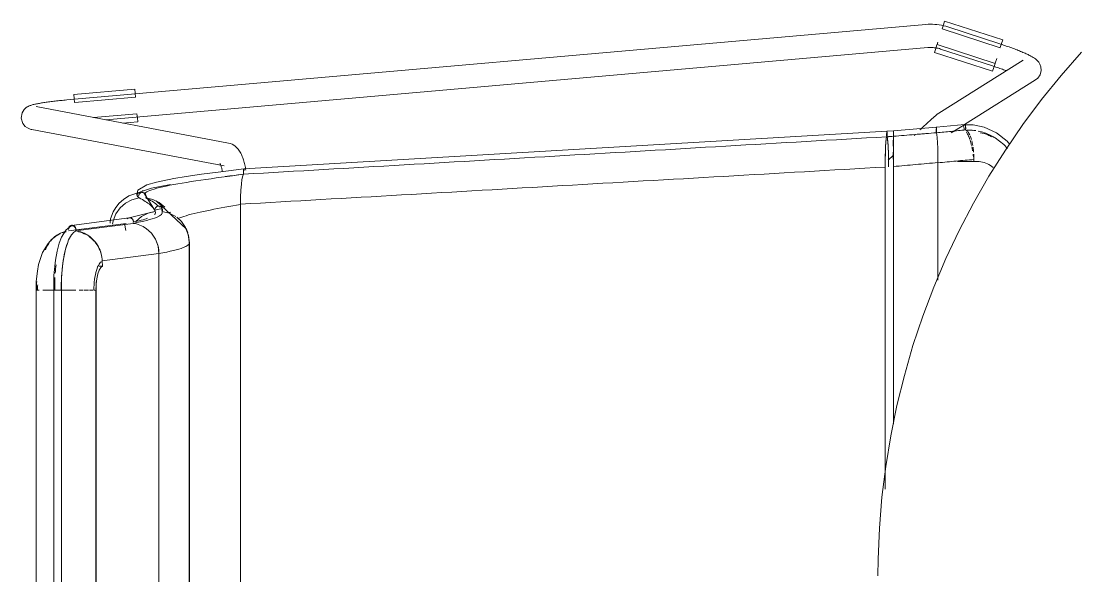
# Model space of a CAD drawing. Header units: millimetres. Extents: x 155927 to 317870, y -36033 to 97293.
# Drawn here: x 223967 to 224512, y 31108 to 31394 of the extents above; entities that cross this region are included whole.
import ezdxf

# ---------------------------------------------------------------- set-up
doc = ezdxf.new("R2010")
doc.units = ezdxf.units.MM
doc.header["$MEASUREMENT"] = 0
doc.layers.add('I-FURN', color=8, linetype='CONTINUOUS', lineweight=9)

msp = doc.modelspace()

# ---------------------------------------------------------------- linework, layer by layer
at = {"layer": 'I-FURN'}
for p, q in [((224443.42, 31391.9), (224444.05, 31393.86)), ((224444.05, 31393.86), (224474.05, 31384.17)), ((224434.36, 31392.14), (223991.04, 31353.19)), ((224434.41, 31392.15), (224434.36, 31392.14)), ((224435.55, 31392.22), (224434.41, 31392.15)), ((224436.69, 31392.25), (224435.55, 31392.22)), ((224437.83, 31392.24), (224436.69, 31392.25)), ((224438.97, 31392.18), (224437.83, 31392.24)), ((224440.11, 31392.07), (224438.97, 31392.18)), ((224441.24, 31391.92), (224440.11, 31392.07)), ((224442.37, 31391.72), (224441.24, 31391.92)), ((224443.48, 31391.48), (224442.37, 31391.72)), ((224442.74, 31389.81), (224472.75, 31380.13)), ((224442.78, 31389.93), (224443.42, 31391.9)), ((224444.59, 31391.19), (224443.48, 31391.48)), ((224445.68, 31390.86), (224444.59, 31391.19)), ((224472.5, 31382.14), (224445.68, 31390.86)), ((224470.14, 31372.06), (224440.14, 31381.74)), ((224440.17, 31381.84), (224440.54, 31383.01)), ((224472.95, 31382), (224472.5, 31382.14)), ((224473.42, 31382.22), (224472.79, 31380.24)), ((224473.69, 31381.75), (224472.95, 31382)), ((224474.05, 31384.17), (224473.42, 31382.22)), ((224474.43, 31381.51), (224473.69, 31381.75)), ((224011.07, 31342.91), (224435.41, 31380.19)), ((224435.41, 31380.19), (224436.08, 31380.24)), ((224436.08, 31380.24), (224436.74, 31380.25)), ((224436.74, 31380.25), (224437.4, 31380.25)), ((224437.4, 31380.25), (224438.06, 31380.21)), ((224438.06, 31380.21), (224438.72, 31380.15)), ((224438.72, 31380.15), (224439.38, 31380.06)), ((224438.83, 31377.7), (224439.46, 31379.65)), ((224438.83, 31377.7), (224468.84, 31368.01)), ((224439.38, 31380.06), (224440.03, 31379.95)), ((224439.46, 31379.65), (224440.1, 31381.63)), ((224440.03, 31379.95), (224440.68, 31379.81)), ((224440.68, 31379.81), (224441.32, 31379.64)), ((224441.32, 31379.64), (224441.95, 31379.45)), ((224441.95, 31379.45), (224441.97, 31379.45)), ((224441.97, 31379.45), (224468.79, 31370.73)), ((224475.16, 31381.26), (224474.43, 31381.51)), ((224475.89, 31381.01), (224475.16, 31381.26)), ((224476.61, 31380.75), (224475.89, 31381.01)), ((224477.33, 31380.5), (224476.61, 31380.75)), ((224478.04, 31380.25), (224477.33, 31380.5)), ((224478.74, 31379.99), (224478.04, 31380.25)), ((224479.42, 31379.74), (224478.74, 31379.99)), ((224480.1, 31379.48), (224479.42, 31379.74)), ((224480.77, 31379.23), (224480.1, 31379.48)), ((224481.42, 31378.97), (224480.77, 31379.23)), ((224482.06, 31378.72), (224481.42, 31378.97)), ((224482.69, 31378.47), (224482.06, 31378.72)), ((224483.3, 31378.22), (224482.69, 31378.47)), ((224483.89, 31377.97), (224483.3, 31378.22)), ((224484.47, 31377.73), (224483.89, 31377.97)), ((224485.03, 31377.49), (224484.47, 31377.73)), ((224485.58, 31377.25), (224485.03, 31377.49)), ((224486.11, 31377.01), (224485.58, 31377.25)), ((224486.61, 31376.77), (224486.11, 31377.01)), ((224487.11, 31376.54), (224486.61, 31376.77)), ((224487.58, 31376.31), (224487.11, 31376.54)), ((224488.04, 31376.08), (224487.58, 31376.31)), ((224514.69, 31377.78), (224504.12, 31365.77)), ((224484.65, 31373.66), (224441.07, 31346.35)), ((224470.11, 31371.94), (224469.47, 31369.97)), ((224470.18, 31372.15), (224470.98, 31374.63)), ((224488.48, 31375.85), (224488.04, 31376.08)), ((224488.9, 31375.62), (224488.48, 31375.85)), ((224489.31, 31375.39), (224488.9, 31375.62)), ((224489.71, 31375.16), (224489.31, 31375.39)), ((224490.1, 31374.91), (224489.71, 31375.16)), ((224490.49, 31374.66), (224490.1, 31374.91)), ((224490.88, 31374.38), (224490.49, 31374.66)), ((224491.28, 31374.07), (224490.88, 31374.38)), ((224491.71, 31373.7), (224491.28, 31374.07)), ((224492.18, 31373.24), (224491.71, 31373.7)), ((224492.69, 31372.61), (224492.18, 31373.24)), ((224493.26, 31371.69), (224492.69, 31372.61)), ((224493.78, 31370.31), (224493.26, 31371.69)), ((224469.12, 31370.62), (224468.79, 31370.73)), ((224469.47, 31369.97), (224468.84, 31368.01)), ((224469.81, 31370.4), (224469.12, 31370.62)), ((224470.5, 31370.17), (224469.81, 31370.4)), ((224471.19, 31369.93), (224470.5, 31370.17)), ((224471.86, 31369.7), (224471.19, 31369.93)), ((224472.54, 31369.47), (224471.86, 31369.7)), ((224473.2, 31369.23), (224472.54, 31369.47)), ((224473.86, 31368.99), (224473.2, 31369.23)), ((224474.51, 31368.76), (224473.86, 31368.99)), ((224475.14, 31368.52), (224474.51, 31368.76)), ((224475.77, 31368.29), (224475.14, 31368.52)), ((224492.15, 31364.38), (224493.37, 31366.11)), ((224493.37, 31366.11), (224493.96, 31368.34)), ((224493.96, 31368.34), (224493.78, 31370.31)), ((224504.12, 31365.77), (224494.04, 31353.34)), ((224454.26, 31340.45), (224491.02, 31363.49)), ((224492.15, 31364.38), (224491.02, 31363.49)), ((223994.65, 31356.01), (224026.06, 31358.77)), ((223994.83, 31353.97), (223994.65, 31356.01)), ((223995.02, 31351.78), (224026.43, 31354.54)), ((224026.06, 31358.77), (224026.24, 31356.73)), ((224026.24, 31356.73), (224026.42, 31354.66)), ((223968.89, 31348.23), (223969.8, 31349.08)), ((223969.8, 31349.08), (223970.5, 31349.56)), ((223970.5, 31349.56), (223971.06, 31349.86)), ((223971.06, 31349.86), (223971.54, 31350.08)), ((223971.54, 31350.08), (223971.97, 31350.25)), ((223971.97, 31350.25), (223972.37, 31350.39)), ((223972.37, 31350.39), (223972.77, 31350.52)), ((223972.77, 31350.52), (223973.16, 31350.63)), ((223973.16, 31350.63), (223973.56, 31350.74)), ((223973.56, 31350.74), (223973.98, 31350.84)), ((223973.98, 31350.84), (223974.4, 31350.94)), ((223974.4, 31350.94), (223974.85, 31351.04)), ((223974.85, 31351.04), (223975.31, 31351.14)), ((224074.48, 31330.9), (223975.19, 31349.72)), ((223975.31, 31351.14), (223975.78, 31351.23)), ((223975.78, 31351.23), (223976.28, 31351.33)), ((223976.28, 31351.33), (223976.8, 31351.42)), ((223976.8, 31351.42), (223977.33, 31351.52)), ((223977.33, 31351.52), (223977.88, 31351.61)), ((223977.88, 31351.61), (223978.45, 31351.7)), ((223978.45, 31351.7), (223979.03, 31351.79)), ((223979.03, 31351.79), (223979.64, 31351.88)), ((223979.64, 31351.88), (223980.26, 31351.98)), ((223980.26, 31351.98), (223980.89, 31352.06)), ((223980.89, 31352.06), (223981.54, 31352.15)), ((223981.54, 31352.15), (223982.2, 31352.24)), ((223982.2, 31352.24), (223982.88, 31352.33)), ((223982.88, 31352.33), (223983.57, 31352.41)), ((223983.57, 31352.41), (223984.27, 31352.5)), ((223984.27, 31352.5), (223984.97, 31352.58)), ((223984.97, 31352.58), (223985.69, 31352.66)), ((223985.69, 31352.66), (223986.42, 31352.74)), ((223986.42, 31352.74), (223987.15, 31352.82)), ((223987.15, 31352.82), (223987.89, 31352.9)), ((223987.89, 31352.9), (223988.63, 31352.97)), ((223988.63, 31352.97), (223989.38, 31353.04)), ((223989.38, 31353.04), (223990.13, 31353.11)), ((223990.13, 31353.11), (223990.89, 31353.18)), ((223990.89, 31353.18), (223991.04, 31353.19)), ((223995.01, 31351.9), (223994.83, 31353.97)), ((224494.04, 31353.34), (224484.47, 31340.53)), ((223967.37, 31343.81), (223967.85, 31346.57)), ((223968.2, 31341.06), (223967.37, 31343.81)), ((223967.85, 31346.57), (223968.89, 31348.23)), ((224027.17, 31346.09), (224004.7, 31344.11)), ((224027.19, 31345.97), (224027.37, 31343.9)), ((224027.37, 31343.9), (224027.55, 31341.86)), ((224437.94, 31343.82), (224437.62, 31343.53)), ((224438.25, 31344.09), (224437.94, 31343.82)), ((224438.54, 31344.35), (224438.25, 31344.09)), ((224438.82, 31344.59), (224438.54, 31344.35)), ((224439.09, 31344.82), (224438.82, 31344.59)), ((224439.34, 31345.03), (224439.09, 31344.82)), ((224439.58, 31345.23), (224439.34, 31345.03)), ((224439.81, 31345.42), (224439.58, 31345.23)), ((224440.04, 31345.6), (224439.81, 31345.42)), ((224440.26, 31345.78), (224440.04, 31345.6)), ((224440.49, 31345.95), (224440.26, 31345.78)), ((224440.74, 31346.14), (224440.49, 31345.95)), ((224441.07, 31346.35), (224440.74, 31346.14)), ((223968.2, 31341.06), (223969.52, 31339.48)), ((223969.52, 31339.48), (223970.61, 31338.74)), ((223970.61, 31338.74), (223971.41, 31338.36)), ((223971.41, 31338.36), (223972.03, 31338.15)), ((224019.65, 31341.16), (224027.55, 31341.86)), ((224417.6, 31337.27), (224439.8, 31339.1)), ((224431.81, 31338.18), (224431.33, 31337.73)), ((224432.29, 31338.63), (224431.81, 31338.18)), ((224432.76, 31339.07), (224432.29, 31338.63)), ((224433.22, 31339.5), (224432.76, 31339.07)), ((224433.68, 31339.93), (224433.22, 31339.5)), ((224434.12, 31340.34), (224433.68, 31339.93)), ((224434.56, 31340.74), (224434.12, 31340.34)), ((224434.98, 31341.13), (224434.56, 31340.74)), ((224435.4, 31341.51), (224434.98, 31341.13)), ((224435.8, 31341.88), (224435.4, 31341.51)), ((224436.19, 31342.24), (224435.8, 31341.88)), ((224436.56, 31342.58), (224436.19, 31342.24)), ((224436.93, 31342.91), (224436.56, 31342.58)), ((224437.28, 31343.23), (224436.93, 31342.91)), ((224437.62, 31343.53), (224437.28, 31343.23)), ((224439.71, 31338.18), (224439.7, 31337.72)), ((224439.7, 31337.72), (224439.71, 31338.17)), ((224439.75, 31338.85), (224439.73, 31338.56)), ((224439.73, 31338.55), (224439.75, 31338.85)), ((224439.77, 31339.04), (224439.75, 31338.85)), ((224439.75, 31338.85), (224439.77, 31339.03)), ((224439.8, 31339.1), (224439.77, 31339.04)), ((224439.77, 31339.03), (224439.8, 31339.1)), ((224439.8, 31339.1), (224454.29, 31340.52)), ((224439.8, 31339.1), (224439.83, 31339.03)), ((224439.83, 31339.03), (224439.8, 31339.1)), ((224439.85, 31338.84), (224439.83, 31339.03)), ((224439.87, 31338.55), (224439.85, 31338.84)), ((224439.85, 31338.84), (224439.87, 31338.54)), ((224439.89, 31338.16), (224439.87, 31338.55)), ((224439.87, 31338.54), (224439.89, 31338.16)), ((224447.44, 31336.18), (224453.89, 31340.22)), ((224458.86, 31340.31), (224453.4, 31340.4)), ((224464.51, 31339.1), (224458.86, 31340.31)), ((224470.82, 31336.2), (224464.51, 31339.1)), ((224484.47, 31340.53), (224475.42, 31327.33)), ((223972.03, 31338.15), (223972.54, 31338.01)), ((223972.54, 31338.01), (223972.96, 31337.92)), ((223972.96, 31337.92), (224072.25, 31319.11)), ((224082.33, 31317.71), (224414.24, 31337)), ((224413.93, 31333.27), (224413.74, 31331.53)), ((224414.14, 31334.16), (224413.93, 31333.27)), ((224414.15, 31336.07), (224414.13, 31335.62)), ((224414.13, 31335.62), (224414.13, 31335.13)), ((224414.13, 31335.13), (224414.13, 31334.63)), ((224414.13, 31334.63), (224414.14, 31334.16)), ((224414.16, 31336.45), (224414.15, 31336.07)), ((224414.19, 31336.74), (224414.16, 31336.45)), ((224414.21, 31336.93), (224414.19, 31336.74)), ((224414.24, 31337), (224414.21, 31336.93)), ((224417.6, 31337.27), (224414.24, 31337)), ((224414.27, 31336.93), (224414.24, 31337)), ((224414.29, 31336.74), (224414.27, 31336.93)), ((224414.32, 31336.45), (224414.29, 31336.74)), ((224414.34, 31336.06), (224414.32, 31336.45)), ((224414.35, 31335.61), (224414.34, 31336.06)), ((224414.34, 31334.16), (224414.35, 31334.62)), ((224414.55, 31333.25), (224414.34, 31334.16)), ((224414.35, 31335.12), (224414.35, 31335.61)), ((224414.35, 31334.62), (224414.35, 31335.12)), ((224414.74, 31331.5), (224414.55, 31333.25)), ((224417.56, 31331.78), (224417.58, 31333.53)), ((224417.58, 31333.53), (224417.56, 31331.78)), ((224417.6, 31337.02), (224417.59, 31336.72)), ((224417.59, 31336.72), (224417.6, 31337.01)), ((224417.59, 31336.34), (224417.59, 31336.72)), ((224417.59, 31336.72), (224417.59, 31336.34)), ((224417.59, 31335.88), (224417.59, 31336.34)), ((224417.59, 31336.34), (224417.59, 31335.89)), ((224417.59, 31335.89), (224417.59, 31335.4)), ((224417.59, 31335.39), (224417.59, 31335.88)), ((224417.59, 31335.4), (224417.59, 31334.9)), ((224417.59, 31334.9), (224417.59, 31335.39)), ((224417.59, 31334.43), (224417.59, 31334.9)), ((224417.59, 31334.9), (224417.59, 31334.43)), ((224417.6, 31337.2), (224417.6, 31337.27)), ((224417.6, 31337.27), (224417.6, 31337.2)), ((224417.6, 31337.21), (224417.6, 31337.27)), ((224417.6, 31337.27), (224417.6, 31337.21)), ((224417.6, 31337.02), (224417.6, 31337.21)), ((224417.6, 31337.21), (224417.6, 31337.02)), ((224417.6, 31337.01), (224417.6, 31337.2)), ((224417.6, 31337.2), (224417.6, 31337.02)), ((224417.6, 31337.02), (224417.61, 31336.72)), ((224417.61, 31336.73), (224417.6, 31337.02)), ((224417.61, 31336.34), (224417.61, 31336.73)), ((224417.61, 31336.72), (224417.61, 31336.34)), ((224417.61, 31336.34), (224417.61, 31335.89)), ((224417.61, 31335.89), (224417.61, 31336.34)), ((224417.61, 31335.89), (224417.61, 31335.4)), ((224417.61, 31335.4), (224417.61, 31335.89)), ((224417.61, 31335.4), (224417.61, 31334.9)), ((224417.61, 31334.91), (224417.61, 31335.4)), ((224417.61, 31334.43), (224417.61, 31334.91)), ((224417.61, 31334.9), (224417.61, 31334.43)), ((224417.61, 31334.43), (224417.62, 31333.54)), ((224417.62, 31333.55), (224417.61, 31334.43)), ((224417.64, 31331.8), (224417.62, 31333.55)), ((224417.62, 31333.54), (224417.64, 31331.8)), ((224428.84, 31335.37), (224428.34, 31334.89)), ((224439.7, 31337.72), (224439.7, 31337.23)), ((224439.7, 31337.23), (224439.7, 31337.72)), ((224439.7, 31337.23), (224439.7, 31336.73)), ((224439.7, 31336.73), (224439.7, 31337.23)), ((224439.7, 31336.73), (224439.71, 31336.26)), ((224439.71, 31336.26), (224439.7, 31336.73)), ((224439.9, 31337.71), (224439.89, 31338.16)), ((224439.89, 31338.16), (224439.9, 31337.71)), ((224439.89, 31336.25), (224439.9, 31336.72)), ((224439.9, 31336.72), (224439.89, 31336.25)), ((224439.89, 31336.25), (224440.09, 31335.36)), ((224440.09, 31335.36), (224439.89, 31336.25)), ((224439.9, 31337.22), (224439.9, 31337.71)), ((224439.9, 31337.71), (224439.9, 31337.21)), ((224439.9, 31336.72), (224439.9, 31337.22)), ((224439.9, 31337.21), (224439.9, 31336.72)), ((224440.09, 31335.36), (224440.26, 31333.64)), ((224440.26, 31333.62), (224440.09, 31335.36)), ((224440.26, 31333.63), (224440.41, 31331.19)), ((224440.42, 31331.14), (224440.26, 31333.62)), ((224470.11, 31333.62), (224466.43, 31335.53)), ((224474.69, 31330.13), (224470.11, 31333.62)), ((224476.35, 31331.86), (224470.82, 31336.2)), ((224074.48, 31330.9), (224075.47, 31330.64)), ((224075.47, 31330.64), (224076.37, 31330.28)), ((224076.37, 31330.28), (224077.16, 31329.84)), ((224077.16, 31329.84), (224077.85, 31329.36)), ((224077.85, 31329.36), (224078.44, 31328.85)), ((224078.44, 31328.85), (224078.96, 31328.33)), ((224078.96, 31328.33), (224079.41, 31327.8)), ((224079.41, 31327.8), (224079.82, 31327.26)), ((224413.57, 31329.02), (224413.45, 31325.89)), ((224413.74, 31331.53), (224413.57, 31329.02)), ((224414.91, 31329.01), (224414.74, 31331.5)), ((224415.03, 31325.89), (224414.91, 31329.01)), ((224417.55, 31329.28), (224417.56, 31331.78)), ((224417.56, 31331.78), (224417.55, 31329.28)), ((224417.64, 31331.8), (224417.65, 31329.3)), ((224417.65, 31329.3), (224417.64, 31331.8)), ((224417.66, 31326.16), (224417.65, 31329.3)), ((224417.65, 31329.29), (224417.66, 31326.16)), ((224440.42, 31331.15), (224440.53, 31328.11)), ((224440.53, 31328.05), (224440.42, 31331.14)), ((224440.53, 31328.05), (224440.6, 31324.61)), ((224440.6, 31324.61), (224440.53, 31328.05)), ((224475.42, 31327.33), (224466.9, 31313.79)), ((224476.42, 31328.05), (224474.69, 31330.13)), ((224477.75, 31330.11), (224476.35, 31331.86)), ((224079.82, 31327.26), (224080.17, 31326.73)), ((224080.17, 31326.73), (224080.5, 31326.19)), ((224080.5, 31326.19), (224080.79, 31325.65)), ((224080.79, 31325.65), (224081.06, 31325.1)), ((224081.06, 31325.1), (224081.31, 31324.54)), ((224081.31, 31324.54), (224081.55, 31323.97)), ((224081.55, 31323.97), (224081.77, 31323.39)), ((224081.77, 31323.39), (224081.97, 31322.8)), ((224081.97, 31322.8), (224082.17, 31322.19)), ((224082.17, 31322.19), (224082.35, 31321.58)), ((224413.37, 31322.33), (224413.35, 31318.54)), ((224413.45, 31325.89), (224413.37, 31322.33)), ((224417.66, 31324.61), (224414.99, 31322.03)), ((224415.11, 31322.34), (224415.03, 31325.89)), ((224415.13, 31318.65), (224415.11, 31322.34)), ((224417.54, 31326.16), (224417.54, 31322.6)), ((224417.54, 31322.6), (224417.54, 31326.15)), ((224417.66, 31326.16), (224417.66, 31322.6)), ((224417.66, 31322.6), (224417.66, 31326.16)), ((224417.66, 31322.6), (224417.66, 31318.81)), ((224417.66, 31318.81), (224417.66, 31322.6)), ((224440.63, 31320.75), (224440.6, 31324.51)), ((224440.6, 31324.51), (224440.63, 31320.87)), ((224459.18, 31322.45), (224459.18, 31321.4)), ((224070.02, 31320.33), (224070.04, 31320.31)), ((224070.04, 31320.31), (224070.08, 31320.23)), ((224070.08, 31320.23), (224070.13, 31320.15)), ((224070.13, 31320.15), (224070.2, 31319.99)), ((224070.2, 31319.99), (224070.29, 31319.8)), ((224070.29, 31319.8), (224070.38, 31319.57)), ((224070.38, 31319.57), (224070.49, 31319.3)), ((224082.33, 31317.71), (224070.47, 31316.15)), ((224070.49, 31319.3), (224070.59, 31318.99)), ((224070.59, 31318.99), (224070.7, 31318.66)), ((224070.7, 31318.66), (224070.81, 31318.29)), ((224070.81, 31318.29), (224070.91, 31317.9)), ((224070.91, 31317.9), (224071.02, 31317.48)), ((224071.02, 31317.48), (224071.12, 31317.03)), ((224071.12, 31317.03), (224071.23, 31316.56)), ((224071.23, 31316.56), (224071.32, 31316.07)), ((224082.15, 31316.76), (224082.13, 31316.3)), ((224082.13, 31316.31), (224082.15, 31316.76)), ((224082.15, 31316.76), (224082.18, 31317.15)), ((224082.18, 31317.14), (224082.15, 31316.76)), ((224082.18, 31317.15), (224082.23, 31317.45)), ((224082.23, 31317.44), (224082.18, 31317.14)), ((224082.38, 31317.64), (224082.33, 31317.71)), ((224082.33, 31317.71), (224082.38, 31317.65)), ((224082.35, 31321.58), (224082.52, 31320.95)), ((224082.48, 31317.17), (224082.43, 31317.46)), ((224082.43, 31317.46), (224082.48, 31317.17)), ((224082.51, 31316.79), (224082.48, 31317.17)), ((224082.48, 31317.17), (224082.51, 31316.79)), ((224082.52, 31320.95), (224082.68, 31320.3)), ((224082.68, 31320.3), (224082.84, 31319.65)), ((224082.84, 31319.65), (224082.98, 31318.98)), ((224082.98, 31318.98), (224083.11, 31318.3)), ((224083.11, 31318.3), (224083.24, 31317.61)), ((224083.24, 31317.61), (224083.36, 31316.9)), ((224413.35, 31318.54), (224413.35, 31152.27)), ((224413.35, 31152.27), (224413.35, 31318.54)), ((224417.66, 31318.81), (224417.66, 31185.98)), ((224417.66, 31185.98), (224417.66, 31318.81)), ((224440.63, 31260.2), (224440.63, 31320.75)), ((224440.63, 31319.68), (224440.63, 31260.2)), ((224460.43, 31321.46), (224450.67, 31321.46)), ((224046.21, 31312.58), (224037.19, 31310.78)), ((224052.53, 31313.62), (224046.21, 31312.58)), ((224060.55, 31314.8), (224052.53, 31313.62)), ((224070.47, 31316.15), (224060.55, 31314.8)), ((224081.38, 31312.19), (224081.06, 31309.7)), ((224081.07, 31309.73), (224081.38, 31312.19)), ((224081.38, 31312.2), (224081.74, 31313.94)), ((224081.74, 31313.94), (224081.38, 31312.19)), ((224081.74, 31313.94), (224082.14, 31314.84)), ((224082.14, 31314.84), (224081.74, 31313.94)), ((224082.12, 31315.81), (224082.13, 31316.31)), ((224082.13, 31316.3), (224082.12, 31315.81)), ((224082.12, 31315.81), (224082.12, 31315.31)), ((224082.12, 31315.31), (224082.12, 31315.81)), ((224082.12, 31315.31), (224082.14, 31314.84)), ((224082.14, 31314.84), (224082.12, 31315.31)), ((224466.9, 31313.79), (224458.92, 31299.92)), ((224034.75, 31307.7), (224023.04, 31303.71)), ((224027.56, 31306.6), (224027.03, 31304.42)), ((224032.2, 31309.37), (224027.56, 31306.6)), ((224037.19, 31310.78), (224032.2, 31309.37)), ((224044.42, 31309.6), (224034.75, 31307.7)), ((224080.67, 31303.12), (224080.83, 31306.6)), ((224080.83, 31306.6), (224080.67, 31303.06)), ((224080.83, 31306.64), (224081.06, 31309.7)), ((224081.06, 31309.7), (224080.83, 31306.6)), ((224020.21, 31301.89), (224017.97, 31299.9)), ((224023.04, 31303.71), (224020.21, 31301.89)), ((224024.61, 31301.69), (224021.29, 31299.95)), ((224028.24, 31302.59), (224024.61, 31301.69)), ((224027.03, 31304.42), (224027.32, 31303.5)), ((224028.04, 31303.56), (224028.12, 31304.06)), ((224028.11, 31304.06), (224028.04, 31303.56)), ((224028.25, 31302.59), (224028.08, 31303.07)), ((224028.08, 31303.07), (224028.24, 31302.59)), ((224028.31, 31304.51), (224028.11, 31304.06)), ((224028.12, 31304.06), (224028.31, 31304.51)), ((224028.31, 31304.51), (224028.62, 31304.9)), ((224028.61, 31304.9), (224028.31, 31304.51)), ((224029.01, 31305.2), (224028.61, 31304.9)), ((224028.62, 31304.9), (224029.01, 31305.2)), ((224029.46, 31305.4), (224029.01, 31305.2)), ((224029.01, 31305.2), (224029.46, 31305.39)), ((224029.46, 31305.39), (224029.95, 31305.47)), ((224029.95, 31305.47), (224029.46, 31305.4)), ((224029.95, 31305.47), (224030.43, 31305.41)), ((224030.43, 31305.41), (224029.95, 31305.47)), ((224030.43, 31305.41), (224030.89, 31305.23)), ((224030.89, 31305.23), (224030.43, 31305.41)), ((224030.8, 31305.27), (224036.51, 31295.88)), ((224030.89, 31305.23), (224031.3, 31304.94)), ((224031.3, 31304.94), (224030.89, 31305.23)), ((224031.3, 31304.94), (224031.61, 31304.56)), ((224031.62, 31304.56), (224031.3, 31304.94)), ((224031.61, 31304.56), (224031.82, 31304.11)), ((224031.82, 31304.11), (224031.62, 31304.56)), ((224031.88, 31303.12), (224031.73, 31302.65)), ((224031.73, 31302.65), (224031.88, 31303.12)), ((224031.73, 31302.65), (224035.34, 31301.85)), ((224035.35, 31301.86), (224031.73, 31302.65)), ((224031.82, 31304.11), (224031.91, 31303.62)), ((224031.91, 31303.62), (224031.82, 31304.11)), ((224031.91, 31303.62), (224031.88, 31303.12)), ((224031.88, 31303.12), (224031.91, 31303.62)), ((224035.34, 31301.85), (224038.67, 31300.21)), ((224038.67, 31300.22), (224035.35, 31301.86)), ((224037, 31301.16), (224052.69, 31286.56)), ((224041.51, 31297.82), (224038.67, 31300.22)), ((224038.67, 31300.21), (224041.51, 31297.82)), ((224080.61, 31299.37), (224080.67, 31303.06)), ((224080.67, 31303.06), (224080.61, 31299.29)), ((224014.85, 31295.46), (224013.56, 31291.86)), ((224016.19, 31297.73), (224014.85, 31295.46)), ((224017.97, 31299.9), (224016.19, 31297.73)), ((224018.47, 31297.47), (224016.29, 31294.39)), ((224021.29, 31299.95), (224018.47, 31297.47)), ((224023.15, 31292.31), (224034.77, 31295.28)), ((224032.9, 31294.74), (224029.51, 31292.99)), ((224036.61, 31295.64), (224032.9, 31294.74)), ((224034.77, 31295.28), (224036.63, 31295.6)), ((224040.22, 31297.15), (224036.33, 31296.31)), ((224036.5, 31297.1), (224036.41, 31296.6)), ((224036.41, 31296.6), (224036.45, 31296.11)), ((224036.42, 31296.6), (224036.5, 31297.09)), ((224036.46, 31296.1), (224036.42, 31296.6)), ((224036.45, 31296.11), (224036.61, 31295.64)), ((224036.62, 31295.63), (224036.46, 31296.1)), ((224036.7, 31297.55), (224036.5, 31297.1)), ((224036.5, 31297.09), (224036.7, 31297.54)), ((224036.7, 31297.54), (224037.01, 31297.93)), ((224037.01, 31297.93), (224036.7, 31297.55)), ((224037.01, 31297.93), (224037.42, 31298.22)), ((224037.42, 31298.22), (224037.01, 31297.93)), ((224037.42, 31298.22), (224037.88, 31298.41)), ((224037.88, 31298.41), (224037.42, 31298.22)), ((224038.37, 31298.48), (224037.88, 31298.41)), ((224037.88, 31298.41), (224038.37, 31298.47)), ((224038.86, 31298.41), (224038.37, 31298.48)), ((224038.37, 31298.47), (224038.86, 31298.41)), ((224038.86, 31298.41), (224039.32, 31298.22)), ((224039.32, 31298.22), (224038.86, 31298.41)), ((224039.32, 31298.22), (224039.72, 31297.93)), ((224039.72, 31297.93), (224039.32, 31298.22)), ((224039.72, 31297.93), (224040.04, 31297.54)), ((224040.04, 31297.55), (224039.72, 31297.93)), ((224040.24, 31297.1), (224040.04, 31297.55)), ((224040.04, 31297.54), (224040.24, 31297.09)), ((224040.09, 31297.45), (224040.14, 31294.57)), ((224040.12, 31295.64), (224040.28, 31296.11)), ((224040.28, 31296.1), (224040.12, 31295.63)), ((224043.84, 31294.74), (224040.12, 31295.64)), ((224040.32, 31296.6), (224040.24, 31297.1)), ((224040.24, 31297.09), (224040.32, 31296.6)), ((224040.32, 31296.6), (224040.28, 31296.1)), ((224040.28, 31296.11), (224040.32, 31296.6)), ((224043.84, 31294.74), (224047.22, 31292.99)), ((224047.23, 31292.99), (224043.84, 31294.74)), ((224080.61, 31299.29), (224080.61, 30915.89)), ((224080.61, 30915.89), (224080.61, 31299.29)), ((224458.92, 31299.92), (224451.51, 31285.74)), ((223991.9, 31285.63), (224021.59, 31289.48)), ((223993.45, 31288.47), (224023.23, 31292.33)), ((224025.14, 31289.5), (223995.44, 31285.65)), ((224013.56, 31291.86), (224013.26, 31289.6)), ((224014.53, 31289.13), (224014.9, 31290.87)), ((224014.89, 31290.87), (224014.53, 31289.13)), ((224016.29, 31294.39), (224014.89, 31290.87)), ((224020.81, 31289.35), (224021.5, 31285.86)), ((224022.55, 31292.09), (224022.17, 31291.79)), ((224022.99, 31292.27), (224022.55, 31292.09)), ((224023.46, 31292.34), (224022.99, 31292.27)), ((224023.93, 31292.27), (224023.46, 31292.34)), ((224024.37, 31292.08), (224023.93, 31292.27)), ((224024.76, 31291.79), (224024.37, 31292.08)), ((224025.06, 31291.41), (224024.76, 31291.79)), ((224025.25, 31290.95), (224025.06, 31291.41)), ((224025.33, 31290.46), (224025.25, 31290.95)), ((224025.29, 31289.97), (224025.33, 31290.46)), ((224029.51, 31292.99), (224026.63, 31290.48)), ((224047.74, 31292.62), (224050.1, 31290.48)), ((224050.1, 31290.48), (224047.75, 31292.62)), ((224050.1, 31290.48), (224052.27, 31287.34)), ((224052.28, 31287.35), (224050.1, 31290.48)), ((223987.46, 31284.09), (223985.19, 31282.76)), ((223990.57, 31286.22), (223988.27, 31282.39)), ((223992.96, 31288.11), (223990.57, 31286.22)), ((223997.86, 31286.4), (223995.43, 31286.09)), ((224034.64, 31284.38), (224031.9, 31286.87)), ((224036.72, 31281.27), (224034.64, 31284.38)), ((224052.1, 31287.66), (224053.82, 31283.2)), ((224052.27, 31287.34), (224053.63, 31283.77)), ((224053.64, 31283.78), (224052.28, 31287.35)), ((224052.69, 31286.56), (224053.4, 31284.64)), ((224053.63, 31283.77), (224054.11, 31279.98)), ((224054.11, 31279.98), (224053.64, 31283.78)), ((224451.51, 31285.74), (224444.68, 31271.28)), ((223981.29, 31279.11), (223978.42, 31274.39)), ((223983.12, 31281.09), (223981.29, 31279.11)), ((223985.19, 31282.76), (223983.12, 31281.09)), ((223987.08, 31279.22), (223986, 31275.18)), ((223988.27, 31282.39), (223987.08, 31279.22)), ((223991.41, 31279.69), (223990.32, 31276.25)), ((224038.04, 31277.72), (224036.72, 31281.27)), ((224053.82, 31283.2), (224054.26, 31279.45)), ((224054.11, 31279.98), (224054.11, 30935.2)), ((224054.11, 30935.2), (224054.11, 31279.98)), ((224054.26, 31240.54), (224054.26, 31279.45)), ((223978.42, 31274.39), (223976.4, 31268.24)), ((223986, 31275.18), (223985.13, 31270.47)), ((223990.32, 31276.25), (223989.35, 31271.82)), ((224009.24, 31270.09), (224038.51, 31273.95)), ((224038.51, 31273.95), (224038.04, 31277.72)), ((224038.51, 31273.95), (224038.51, 30941.24)), ((224038.51, 30941.24), (224038.51, 31273.95)), ((223976.4, 31268.24), (223975.75, 31264.75)), ((223985.13, 31270.47), (223984.33, 31262.58)), ((223988.76, 31267.81), (223988.22, 31261.24)), ((223989.35, 31271.82), (223988.76, 31267.81)), ((224009.3, 31267.37), (224009.24, 31270.09)), ((224444.68, 31271.28), (224438.42, 31256.55)), ((223975.75, 31264.75), (223975.23, 31259.54)), ((223984.33, 31262.58), (223984.18, 31255.02)), ((224006.47, 31260.91), (224006.98, 31263.4)), ((224006.98, 31263.4), (224007.65, 31265.38)), ((224009.3, 31267.37), (224007.64, 31267.37)), ((224009.29, 31267.37), (224007.64, 31267.37)), ((224007.65, 31265.38), (224008.44, 31266.73)), ((224008.44, 31266.73), (224009.3, 31267.37)), ((223975.23, 31259.54), (223975.15, 31255.02)), ((223988.22, 31261.24), (223988.15, 31255.02)), ((224006.05, 31255.02), (224006.16, 31258.06)), ((224006.16, 31258.06), (224006.47, 31260.91)), ((224438.42, 31256.55), (224432.76, 31241.59)), ((223975.32, 31255.02), (223975.15, 31255.02)), ((223975.15, 31255.02), (223975.15, 30960.17)), ((223975.16, 31255.02), (223976.64, 31255.02)), ((223978.67, 31255.02), (223981.25, 31255.02)), ((223984.43, 31255.02), (223981.4, 31255.02)), ((223981.41, 31255.02), (223984.43, 31255.02)), ((223984.18, 31255.02), (223984.18, 30960.17)), ((223984.18, 31255.02), (223988.03, 31255.02)), ((223984.25, 31255.02), (223984.18, 31255.02)), ((223984.45, 31255.02), (223984.25, 31255.02)), ((223984.75, 31255.02), (223984.45, 31255.02)), ((223985.15, 31255.02), (223984.75, 31255.02)), ((223985.6, 31255.02), (223985.15, 31255.02)), ((223986.09, 31255.02), (223985.6, 31255.02)), ((223986.59, 31255.02), (223986.09, 31255.02)), ((223987.06, 31255.02), (223986.59, 31255.02)), ((223987.48, 31255.02), (223987.06, 31255.02)), ((223987.81, 31255.02), (223987.48, 31255.02)), ((223988.03, 31255.02), (223987.81, 31255.02)), ((223991.93, 31255.02), (223988.12, 31255.02)), ((223988.12, 31255.02), (223991.93, 31255.02)), ((223988.15, 30960.17), (223988.15, 31255.02)), ((223992.12, 31255.02), (223995.68, 31255.02)), ((223997.31, 31255.02), (223999.15, 31255.02)), ((223999.67, 31255.02), (224002.13, 31255.02)), ((224002.72, 31255.02), (224004.46, 31255.02)), ((224005.99, 31255.02), (224005.99, 30960.17)), ((224006.05, 30960.17), (224006.05, 31255.02)), ((224054.26, 30935.74), (224054.26, 31240.54)), ((224432.76, 31241.59), (224427.7, 31226.41)), ((224427.7, 31226.41), (224423.26, 31211.04)), ((224423.26, 31211.04), (224419.43, 31195.51)), ((224419.43, 31195.51), (224416.23, 31179.83)), ((224416.23, 31179.83), (224413.65, 31164.04)), ((224413.65, 31164.04), (224411.71, 31148.16)), ((224411.71, 31148.16), (224410.41, 31132.21)), ((224410.41, 31132.21), (224409.74, 31116.23)), ((224409.74, 31116.23), (224409.65, 31107.59))]:
    msp.add_line(p, q, dxfattribs=at)
for centre, major_axis, ratio, start_param, end_param in [((224023.46, 31290.38), (0, -1.96), 0.955139, 1.359855, 3.903556), ((224023.45, 31273.82), (0, -15.78), 0.955139, 2.787556, 3.029056), ((224023.45, 31273.82), (0, -15.78), 0.955139, 2.545839, 2.787386), ((224023.45, 31273.82), (0, -15.78), 0.955139, 1.579038, 2.545717), ((223979.42, 31255.02), (0, -12.4), 0.287441, 4.492176, 4.712389), ((223990.9, 31255.02), (15.75, 0), 0.000004, 0.290246, 0.472486)]:
    msp.add_ellipse(centre, major_axis=major_axis, ratio=ratio, start_param=start_param, end_param=end_param, dxfattribs=at)
for points, knots in [([(224454.12, 31337.58), (224454.13, 31337.81), (224454.12, 31338.29), (224454.03, 31339.05), (224453.88, 31339.71), (224453.71, 31340.14), (224453.59, 31340.3), (224453.54, 31340.34)], [-1, -1, -1, -1, -0.90625, -0.8125, -0.71875, -0.625, -0.5625, -0.5625, -0.5625, -0.5625]), ([(224454.44, 31340.47), (224454.46, 31340.46), (224454.51, 31340.41), (224454.59, 31340.3), (224454.69, 31340.11), (224454.79, 31339.79), (224454.86, 31339.4), (224454.9, 31339.04), (224454.92, 31338.67), (224454.91, 31338.22), (224454.87, 31337.86), (224454.85, 31337.69)], [0.5555556, 0.5555556, 0.5555556, 0.5555556, 0.5833333, 0.6180556, 0.6527778, 0.7222222, 0.7916667, 0.8263889, 0.8611111, 0.9305556, 1, 1, 1, 1]), ([(224413.35, 31318.54), (224413.35, 31319.82), (224413.36, 31322.37), (224413.44, 31325.97), (224413.57, 31329.14), (224413.79, 31332.5), (224414, 31333.89), (224414.14, 31334.16)], [-1, -1, -1, -1, -0.833333, -0.666667, -0.5, -0.333333, 0, 0, 0, 0]), ([(224414.14, 31334.16), (224414.13, 31334.39), (224414.13, 31334.88), (224414.13, 31335.51), (224414.14, 31335.97), (224414.16, 31336.39), (224414.19, 31336.84), (224414.22, 31337), (224414.24, 31337)], [-1, -1, -1, -1, -0.90625, -0.8125, -0.765625, -0.71875, -0.625, -0.501507, -0.501507, -0.501507, -0.501507]), ([(224414.24, 31337), (224414.26, 31337), (224414.29, 31336.86), (224414.32, 31336.47), (224414.34, 31336.08), (224414.35, 31335.62), (224414.35, 31335.12), (224414.35, 31334.62), (224414.34, 31334.31), (224414.34, 31334.16)], [-0.5, -0.5, -0.5, -0.5, -0.375, -0.3125, -0.25, -0.1875, -0.125, -0.0625, 0, 0, 0, 0]), ([(224414.34, 31334.16), (224414.48, 31333.87), (224414.69, 31332.47), (224414.91, 31329.12), (224415.04, 31325.97), (224415.11, 31322.41), (224415.13, 31319.9), (224415.13, 31318.65)], [-1, -1, -1, -1, -0.6666667, -0.5, -0.3333333, -0.1666667, -0.003964, -0.003964, -0.003964, -0.003964]), ([(224433.6, 31335.75), (224431.95, 31335.62), (224426.62, 31335.18), (224421.28, 31334.73), (224417.59, 31334.43)], [0.2766114, 0.2766114, 0.2766114, 0.2766114, 0.5, 1, 1, 1, 1]), ([(224454.85, 31337.69), (224455.24, 31337.54), (224455.99, 31336.98), (224456.68, 31335.85), (224457, 31335.17)], [0, 0, 0, 0, 0.1666667, 0.3309695, 0.3309695, 0.3309695, 0.3309695]), ([(224461.42, 31337.11), (224463.54, 31336.67), (224466.62, 31335.66), (224469.39, 31334.02), (224470.25, 31333.44)], [0.1763318, 0.1763318, 0.1763318, 0.1763318, 0.3333333, 0.408557, 0.408557, 0.408557, 0.408557]), ([(224468.19, 31334.16), (224467.6, 31334.49), (224465.75, 31335.52), (224463.77, 31336.01), (224462.4, 31336.24)], [0.6175454, 0.6175454, 0.6175454, 0.6175454, 0.6666667, 0.7702374, 0.7702374, 0.7702374, 0.7702374]), ([(224459.18, 31321.4), (224461.57, 31321.62), (224465.17, 31320.99), (224468.17, 31319.06), (224469.07, 31318.29)], [0, 0, 0, 0, 0.3333333, 0.5, 0.5, 0.5, 0.5]), ([(224030.85, 31304.48), (224031.04, 31304.88), (224032.64, 31306.3), (224040.94, 31308.74), (224059.38, 31311.79), (224074.59, 31313.83), (224082.14, 31314.84)], [0.1500589, 0.1500589, 0.1500589, 0.1500589, 0.25, 0.5, 0.75, 1, 1, 1, 1]), ([(224028.24, 31302.59), (224026.69, 31303.62), (224026.92, 31304.88), (224029.82, 31306.13), (224030.45, 31306.37)], [0, 0, 0, 0, 0.25, 0.3070827, 0.3070827, 0.3070827, 0.3070827]), ([(224036.33, 31296.31), (224035.86, 31297.25), (224034.08, 31299.34), (224030.65, 31301.44), (224028.25, 31302.59)], [0.0974617, 0.0974617, 0.0974617, 0.0974617, 0.5, 1, 1, 1, 1]), ([(224038.86, 31297.77), (224038.47, 31298.22), (224036.8, 31299.85), (224034.14, 31301.48), (224031.73, 31302.65)], [0.3036932, 0.3036932, 0.3036932, 0.3036932, 0.5, 1, 1, 1, 1]), ([(224048.34, 31291.99), (224049.49, 31292.48), (224053.73, 31293.94), (224064.45, 31296.37), (224075.23, 31298.32), (224080.61, 31299.29)], [0.375, 0.375, 0.375, 0.375, 0.5, 0.75, 1, 1, 1, 1]), ([(223990.69, 31285.42), (223989.95, 31285.26), (223988.08, 31284.7), (223985.24, 31283.15), (223983.41, 31281.48), (223982.64, 31280.52)], [0.0634811, 0.0634811, 0.0634811, 0.0634811, 0.1666667, 0.3333333, 0.5, 0.5, 0.5, 0.5]), ([(223995.61, 31286.51), (223995.61, 31286.65), (223995.58, 31286.87), (223995.5, 31287.16), (223995.39, 31287.43), (223995.19, 31287.75), (223994.89, 31288.07), (223994.52, 31288.3), (223994.16, 31288.44), (223993.85, 31288.48), (223993.58, 31288.49), (223993.31, 31288.45), (223993.06, 31288.38), (223992.82, 31288.27), (223992.52, 31288.08), (223992.21, 31287.75), (223991.99, 31287.35), (223991.89, 31287), (223991.86, 31286.74), (223991.85, 31286.58), (223991.85, 31286.51)], [0.1111111, 0.1111111, 0.1111111, 0.1111111, 0.1666667, 0.1944444, 0.2222222, 0.2777778, 0.3333333, 0.3888889, 0.4444444, 0.4791667, 0.5138889, 0.5486111, 0.5833333, 0.6180556, 0.6527778, 0.7222222, 0.7916667, 0.8263889, 0.8611111, 0.8888889, 0.8888889, 0.8888889, 0.8888889]), ([(223991.87, 31286.41), (223991.87, 31286.58), (223991.91, 31286.87), (223992.05, 31287.25), (223992.31, 31287.67), (223992.83, 31288.12), (223993.69, 31288.37), (223994.49, 31288.14), (223995.02, 31287.75), (223995.33, 31287.37), (223995.48, 31287.06), (223995.53, 31286.9)], [-0.875, -0.875, -0.875, -0.875, -0.8125, -0.765625, -0.71875, -0.625, -0.5, -0.375, -0.3125, -0.25, -0.1875, -0.1875, -0.1875, -0.1875]), ([(223982.02, 31279.72), (223981.49, 31279), (223980.77, 31277.74), (223980.14, 31276.41), (223979.94, 31275.9)], [0.5455526, 0.5455526, 0.5455526, 0.5455526, 0.6666667, 0.739481, 0.739481, 0.739481, 0.739481]), ([(223988.12, 31255.02), (223988.07, 31257.37), (223988.15, 31262.02), (223988.78, 31268.86), (223989.87, 31274.97), (223990.88, 31278.19), (223991.41, 31279.68)], [0.0000052, 0.0000052, 0.0000052, 0.0000052, 0.1666667, 0.3333333, 0.5, 0.6602535, 0.6602535, 0.6602535, 0.6602535]), ([(224005.53, 31279.82), (224006.2, 31279), (224007.47, 31277.05), (224008.44, 31274.87), (224008.69, 31273.62)], [-0.4722099, -0.4722099, -0.4722099, -0.4722099, -0.3333333, -0.1666667, -0.1666667, -0.1666667, -0.1666667]), ([(224038.51, 31273.95), (224044.24, 31274.95), (224051.88, 31276.79), (224054.26, 31278.62), (224054.26, 31279.45)], [0, 0, 0, 0, 0.5, 0.9107153, 0.9107153, 0.9107153, 0.9107153])]:
    msp.add_open_spline(points, degree=3, knots=knots, dxfattribs=at)
for points in [[(224414.14, 31334.16), (224358.74, 31330.94), (224247.97, 31324.5), (224137.38, 31318.06), (224082.14, 31314.84)], [(224414.14, 31334.16), (224414.72, 31334.21), (224415.87, 31334.3), (224417.03, 31334.39), (224417.61, 31334.43)], [(224414.34, 31334.16), (224414.88, 31334.2), (224415.97, 31334.29), (224417.05, 31334.38), (224417.59, 31334.43)], [(224439.89, 31336.25), (224436.18, 31335.94), (224428.76, 31335.34), (224421.33, 31334.74), (224417.61, 31334.43)], [(224439.89, 31336.25), (224442.42, 31336.49), (224447.45, 31336.97), (224452.41, 31337.45), (224454.85, 31337.69)], [(224439.89, 31336.28), (224442.2, 31336.51), (224444.52, 31336.74), (224446.79, 31336.97)], [(224456.16, 31335.1), (224455.85, 31335.74), (224455.53, 31336.13), (224455.21, 31336.46)], [(224458.36, 31337.46), (224457.47, 31337.57), (224456.58, 31337.58), (224455.67, 31337.58)], [(224457.12, 31332.68), (224456.86, 31333.49), (224456.57, 31334.3), (224456.28, 31334.86)], [(224456.38, 31337.65), (224457.65, 31337.64), (224458.9, 31337.54), (224460.14, 31337.36)], [(224457.22, 31334.69), (224457.46, 31334.1), (224457.7, 31333.44), (224457.9, 31332.7)], [(224457.97, 31329.64), (224457.75, 31330.56), (224457.52, 31331.5), (224457.27, 31332.35)], [(224458.08, 31332.03), (224458.27, 31331.29), (224458.43, 31330.49), (224458.58, 31329.65)], [(224458.5, 31326.97), (224458.39, 31327.66), (224458.25, 31328.31), (224458.12, 31328.98)], [(224458.71, 31328.8), (224458.84, 31327.95), (224458.95, 31327.08), (224459.02, 31326.17)], [(224440.63, 31320.75), (224443.77, 31321.06), (224450.01, 31321.65), (224456.16, 31322.19), (224459.18, 31322.45)], [(224458.95, 31323.86), (224458.89, 31324.34), (224458.83, 31324.81), (224458.76, 31325.27)], [(224459.08, 31325.23), (224459.14, 31324.32), (224459.17, 31323.4), (224459.18, 31322.45)], [(224246.86, 31308.96), (224302.32, 31312.15), (224357.82, 31315.35), (224413.35, 31318.54)], [(224417.66, 31318.81), (224421.5, 31319.15), (224425.33, 31319.5), (224429.16, 31319.84)], [(224429.16, 31319.84), (224432.98, 31320.18), (224436.81, 31320.53), (224440.63, 31320.87)], [(224459.18, 31321.4), (224459.69, 31321.45), (224460.2, 31321.47), (224460.7, 31321.46)], [(224072.78, 31313.64), (224075.87, 31314.04), (224079.01, 31314.43), (224082.13, 31314.83)], [(224080.61, 31299.37), (224135.97, 31302.57), (224191.39, 31305.76), (224246.86, 31308.96)], [(224025.14, 31289.5), (224030.64, 31290.52), (224038.7, 31292.57), (224040.67, 31294.61), (224040.12, 31295.63)], [(224036.19, 31294), (224036.77, 31294.55), (224036.91, 31295.09), (224036.62, 31295.63)], [(224043.18, 31295.08), (224043.65, 31295.13), (224044.11, 31295.19), (224044.58, 31295.24)], [(224025.02, 31290.14), (224028.1, 31290.8), (224030.98, 31291.45), (224032.69, 31292.1)], [(223988.56, 31284.57), (223989.21, 31284.82), (223989.89, 31284.98), (223990.57, 31285.13)], [(223991.48, 31279.86), (223992.05, 31281.32), (223993.31, 31283.79), (223994.72, 31285.1), (223995.45, 31285.45)], [(224009.24, 31270.09), (224009.2, 31271.38), (224008.84, 31273.88), (224007.42, 31277.48), (224005.23, 31280.63), (224002.39, 31283.16), (223999.05, 31284.92), (223996.68, 31285.5), (223995.44, 31285.65)], [(223996.95, 31285.19), (223998.34, 31284.88), (223999.71, 31284.38), (224000.96, 31283.68)], [(224002.32, 31282.82), (224003.34, 31282.1), (224004.25, 31281.24), (224005.07, 31280.28)], [(224054.26, 31279.45), (224054.26, 31279.63), (224054.21, 31279.81), (224054.11, 31279.98)], [(223984.96, 31263.83), (223985.07, 31265.3), (223985.22, 31266.76), (223985.39, 31268.17)], [(224004.92, 31255.02), (224004.95, 31256.91), (224005.21, 31260.65), (224006.17, 31265.45), (224007.57, 31268.77), (224008.67, 31269.71), (224009.22, 31269.84)], [(224006.94, 31263.4), (224006.39, 31261.34), (224006.1, 31258.63), (224006.01, 31255.86)], [(223975.24, 31255.02), (223975.23, 31256.6), (223975.31, 31258.1), (223975.44, 31259.53)], [(223984.72, 31255.02), (223984.68, 31257.24), (223984.71, 31259.44), (223984.82, 31261.62)]]:
    msp.add_open_spline(points, degree=3, dxfattribs=at)

doc.saveas('drawing.dxf')
